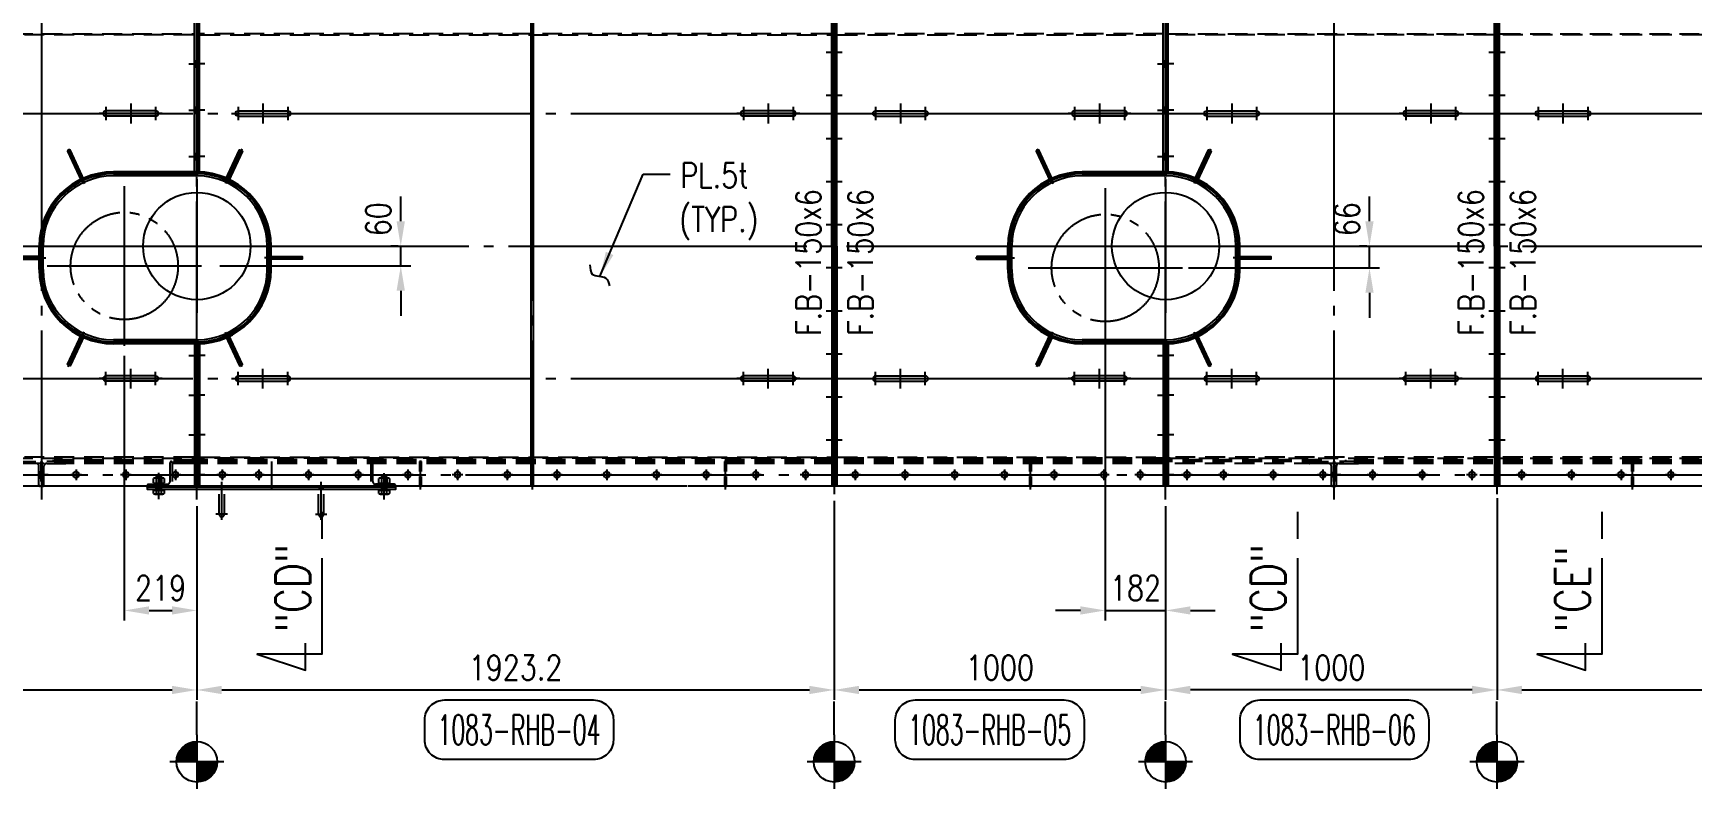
# Model space of a CAD drawing. Header units: millimetres. Extents: x 0 to 232280, y -26939 to 23794.
# Drawn here: x 35812 to 40817, y -8037 to -5757 of the extents above; entities that cross this region are included whole.
import ezdxf
from ezdxf.enums import TextEntityAlignment as Align

# ---------------------------------------------------------------- set-up
doc = ezdxf.new("R2010")
doc.units = ezdxf.units.MM
doc.header["$LTSCALE"] = 30
for name, pattern in [('JNK-CENTER', [34, 30, -1.5, 1, -1.5]), ('JNK-HIDDEN', [3, 2, -1]), ('JNK-PHANTOM', [15, 10, -1, 1, -1, 1, -1])]:
    doc.linetypes.add(name, pattern=pattern)
for name, color, linetype in [('CEN-R', 1, 'JNK-CENTER'), ('CON-C', 4, 'Continuous'), ('CON-G', 3, 'Continuous'), ('CON-W', 7, 'Continuous'), ('CON-Y', 2, 'Continuous'), ('conL-g', 3, 'Continuous'), ('Dim-W', 7, 'Continuous'), ('HID-Y', 2, 'JNK-HIDDEN'), ('MIS-B', 5, 'Continuous'), ('PHA-M', 6, 'JNK-PHANTOM'), ('RET PL', 2, 'Continuous'), ('STL-OBJT', 7, 'Continuous'), ('TXT-Y', 2, 'Continuous')]:
    doc.layers.add(name, color=color, linetype=linetype)
doc.styles.add('SIMPLEX', font='simplex.shx', dxfattribs={"width": 0.8})
doc.dimstyles.new('DIM30', dxfattribs={"dimscale": 30, "dimtxt": 2.5, "dimasz": 2.5, "dimexe": 1, "dimexo": 1, "dimgap": 1, "dimtad": 1, "dimdec": 0, "dimdsep": 46, "dimtxsty": 'SIMPLEX', "dimcen": 0, "dimclrd": 7, "dimclre": 7, "dimclrt": 2, "dimadec": 1, "dimazin": 2, "dimtfac": 1, "dimtdec": 0, "dimtix": 1, "dimtmove": 2, "dimatfit": 0, "dimfxl": 1, "dimtolj": 1, "dimtzin": 0, "dimarcsym": 0})
doc.dimstyles.new('DIM40', dxfattribs={"dimscale": 40, "dimtxt": 2.5, "dimasz": 2.5, "dimexe": 1, "dimexo": 1, "dimgap": 1, "dimtad": 1, "dimdec": 0, "dimdsep": 46, "dimtxsty": 'SIMPLEX', "dimcen": 0, "dimclrd": 7, "dimclre": 7, "dimclrt": 2, "dimadec": 1, "dimazin": 2, "dimtfac": 1, "dimtdec": 0, "dimtix": 1, "dimtmove": 2, "dimatfit": 2, "dimfxl": 1, "dimtolj": 1, "dimtzin": 0, "dimarcsym": 1})

# ---------------------------------------------------------------- blocks, each defined once
blk = doc.blocks.new('FS-MARK')
h = blk.add_hatch(color=256)
edge = h.paths.add_edge_path()
edge.add_arc((0, 0), 1.75, 90, 180)
edge.add_line((-1.75, 0), (0, 0))
edge.add_line((0, 0), (0, 1.75))
h = blk.add_hatch(color=256)
edge = h.paths.add_edge_path()
edge.add_line((0, 0), (0, -1.75))
edge.add_arc((0, 0), 1.75, 270, 360)
edge.add_line((1.75, 0), (0, 0))
for p, q in [((0, 2.33), (0, -2.33)), ((2.33, 0), (-2.33, 0))]:
    blk.add_line(p, q)
blk.add_circle((0, 0), 1.75)
at = {"layer": 'CON-Y', "style": 'SIMPLEX', "width": 0.8}
blk.add_attdef('F.S.', (3.19, 1), '', height=2.5, dxfattribs=at)
blk = doc.blocks.new('A$C27160668')
at = {"layer": 'CEN-R'}
blk.add_line((0, -13), (0, 18.5), dxfattribs=at)
at = {"layer": 'HID-Y'}
for p, q in [((-9, 0), (-9, 6)), ((9, 0), (9, 6))]:
    blk.add_line(p, q, dxfattribs=at)
blk = doc.blocks.new('A$C2FEE125F')
at = {"layer": 'CEN-R'}
for p, q in [((-16, 0), (16, 0)), ((0, 16), (0, -16))]:
    blk.add_line(p, q, dxfattribs=at)
at = {"layer": 'conL-g'}
blk.add_circle((0, 0), 9, dxfattribs=at)
blk = doc.blocks.new('*D823')
at = {"layer": 'DEFPOINTS', "color": 0, "transparency": 16777216}
for p in [(36086.5, -6700.5), (36305.5, -7154.6), (36305.5, -7499.1)]:
    blk.add_point(p, dxfattribs=at)
at = {"layer": 'Dim-W', "color": 7, "lineweight": -2, "transparency": 16777216}
for p, q in [((36086.5, -6730.5), (36086.5, -7529.1)), ((36305.5, -7184.6), (36305.5, -7529.1)), ((36161.5, -7499.1), (36230.5, -7499.1))]:
    blk.add_line(p, q, dxfattribs=at)
at = {"layer": 'Dim-W', "color": 7, "transparency": 16777216}
for points in [[(36161.5, -7486.6), (36161.5, -7511.6), (36086.5, -7499.1)], [(36230.5, -7486.6), (36230.5, -7511.6), (36305.5, -7499.1)]]:
    blk.add_solid(points, dxfattribs=at)
at = {"layer": 'Dim-W', "color": 2, "transparency": 16777216, "insert": (36196, -7431.6), "char_height": 75, "attachment_point": 5, "style": 'SIMPLEX'}
blk.add_mtext('\\A1;219', dxfattribs=at)
blk = doc.blocks.new('*D824')
at = {"layer": 'DEFPOINTS', "color": 0, "transparency": 16777216}
for p in [(39046.7, -6652.5), (39228.7, -7154.6), (39228.7, -7499.1)]:
    blk.add_point(p, dxfattribs=at)
at = {"layer": 'Dim-W', "color": 7, "lineweight": -2, "transparency": 16777216}
for p, q in [((39046.7, -6682.5), (39046.7, -7529.1)), ((39228.7, -7184.6), (39228.7, -7529.1)), ((38971.7, -7499.1), (38896.7, -7499.1)), ((39046.7, -7499.1), (39228.7, -7499.1)), ((39303.7, -7499.1), (39378.7, -7499.1))]:
    blk.add_line(p, q, dxfattribs=at)
at = {"layer": 'Dim-W', "color": 7, "transparency": 16777216}
for points in [[(38971.7, -7486.6), (38971.7, -7511.6), (39046.7, -7499.1)], [(39303.7, -7486.6), (39303.7, -7511.6), (39228.7, -7499.1)]]:
    blk.add_solid(points, dxfattribs=at)
at = {"layer": 'Dim-W', "color": 2, "transparency": 16777216, "insert": (39137.7, -7431.6), "char_height": 75, "attachment_point": 5, "style": 'SIMPLEX'}
blk.add_mtext('\\A1;182', dxfattribs=at)
blk = doc.blocks.new('DUCT-TAG')
at = {"layer": 'CON-G'}
blk.add_lwpolyline([(-9.49, -1), (-9.49, 1, -0.414214), (-7.49, 3), (7.49, 3, -0.414214), (9.49, 1), (9.49, -1, -0.414214), (7.49, -3), (-7.49, -3, -0.414214)], format="xyb", close=True, dxfattribs=at)
at = {"layer": 'CON-G', "style": 'SIMPLEX', "width": 1.246304}
blk.add_attdef('NAME', text='', height=3, dxfattribs=at).set_placement((-8.19, -1.5), (8.19, -1.5), align=Align.FIT)
at = {"layer": 'CON-Y', "style": 'SIMPLEX'}
blk.add_attdef('ELEVATION', text='', height=2, dxfattribs=at).set_placement((0, -6.02), align=Align.CENTER)
blk = doc.blocks.new('A$C57EE18C0')
for points in [[(-7.5, -26), (-7.5, -44), (7.5, -26), (7.5, -44)], [(-7.5, -131), (-7.5, -149), (7.5, -131), (7.5, -149)], [(-7.5, -261), (-7.5, -279), (7.5, -261), (7.5, -279)], [(-7.5, -391), (-7.5, -409), (7.5, -391), (7.5, -409)], [(-7.5, -521), (-7.5, -539), (7.5, -521), (7.5, -539)], [(-7.5, -651), (-7.5, -669), (7.5, -651), (7.5, -669)], [(-7.5, -799), (-7.5, -781), (7.5, -799), (7.5, -781)], [(-7.5, -929), (-7.5, -911), (7.5, -929), (7.5, -911)], [(-7.5, -1059), (-7.5, -1041), (7.5, -1059), (7.5, -1041)], [(-7.5, -1189), (-7.5, -1171), (7.5, -1189), (7.5, -1171)], [(-7.5, -1319), (-7.5, -1301), (7.5, -1319), (7.5, -1301)], [(-7.5, -1424), (-7.5, -1406), (7.5, -1424), (7.5, -1406)]]:
    blk.add_solid(points)
at = {"layer": 'CEN-R'}
for p, q in [((0, 51.1), (0, -1473.7)), ((-24.4, -35), (24.4, -35)), ((-24.4, -140), (24.4, -140)), ((-24.4, -270), (24.4, -270)), ((-24.4, -400), (24.4, -400)), ((-24.4, -530), (24.4, -530)), ((-24.4, -660), (24.4, -660)), ((-24.4, -790), (24.4, -790)), ((-24.4, -920), (24.4, -920)), ((-24.4, -1050), (24.4, -1050)), ((-24.4, -1180), (24.4, -1180)), ((-24.4, -1310), (24.4, -1310)), ((-24.4, -1415), (24.4, -1415))]:
    blk.add_line(p, q, dxfattribs=at)
at = {"layer": 'CON-G'}
for p, q in [((1.5, 0), (1.5, 0)), ((-7.5, -725), (-7.5, 0)), ((-1.5, 0), (-7.5, 0)), ((-1.5, -725), (-1.5, 0)), ((-1.5, -725), (-1.5, 0)), ((1.5, -725), (1.5, 0)), ((1.5, -725), (1.5, 0)), ((7.5, 0), (1.5, 0)), ((7.5, -725), (7.5, 0)), ((-7.5, -725), (-7.5, -1450)), ((-1.5, -725), (-1.5, -1450)), ((-1.5, -725), (-1.5, -1450)), ((1.5, -725), (1.5, -1450)), ((1.5, -725), (1.5, -1450)), ((7.5, -725), (7.5, -1450)), ((-1.5, -1450), (-7.5, -1450)), ((1.5, -1450), (1.5, -1450)), ((7.5, -1450), (1.5, -1450))]:
    blk.add_line(p, q, dxfattribs=at)
blk = doc.blocks.new('*D853')
at = {"layer": 'DEFPOINTS', "color": 0, "transparency": 16777216}
for p in [(34659.5, -7178.3), (36305.5, -7184.6), (36305.5, -7739.1)]:
    blk.add_point(p, dxfattribs=at)
at = {"layer": 'Dim-W', "color": 7, "lineweight": -2, "transparency": 16777216}
for p, q in [((34659.5, -7208.3), (34659.5, -7769.1)), ((36305.5, -7214.6), (36305.5, -7769.1)), ((34734.5, -7739.1), (36230.5, -7739.1))]:
    blk.add_line(p, q, dxfattribs=at)
at = {"layer": 'Dim-W', "color": 7, "transparency": 16777216}
for points in [[(34734.5, -7726.6), (34734.5, -7751.6), (34659.5, -7739.1)], [(36230.5, -7726.6), (36230.5, -7751.6), (36305.5, -7739.1)]]:
    blk.add_solid(points, dxfattribs=at)
at = {"layer": 'Dim-W', "color": 2, "transparency": 16777216, "insert": (35482.5, -7671.6), "char_height": 75, "attachment_point": 5, "style": 'SIMPLEX'}
blk.add_mtext('\\A1;1646', dxfattribs=at)
blk = doc.blocks.new('*D854')
at = {"layer": 'DEFPOINTS', "color": 0, "transparency": 16777216}
for p in [(38228.7, -7168.5), (36305.5, -7214.6), (38228.7, -7739.1)]:
    blk.add_point(p, dxfattribs=at)
at = {"layer": 'Dim-W', "color": 7, "lineweight": -2, "transparency": 16777216}
for p, q in [((38228.7, -7198.5), (38228.7, -7769.1)), ((36305.5, -7244.6), (36305.5, -7769.1)), ((36380.5, -7739.1), (38153.7, -7739.1))]:
    blk.add_line(p, q, dxfattribs=at)
at = {"layer": 'Dim-W', "color": 7, "transparency": 16777216}
for points in [[(36380.5, -7726.6), (36380.5, -7751.6), (36305.5, -7739.1)], [(38153.7, -7726.6), (38153.7, -7751.6), (38228.7, -7739.1)]]:
    blk.add_solid(points, dxfattribs=at)
at = {"layer": 'Dim-W', "color": 2, "transparency": 16777216, "insert": (37267.1, -7671.6), "char_height": 75, "attachment_point": 5, "style": 'SIMPLEX'}
blk.add_mtext('\\A1;1923.2', dxfattribs=at)
blk = doc.blocks.new('*D855')
at = {"layer": 'DEFPOINTS', "color": 0, "transparency": 16777216}
for p in [(40228.7, -7130.5), (39228.7, -7184.6), (39228.7, -7739.1)]:
    blk.add_point(p, dxfattribs=at)
at = {"layer": 'Dim-W', "color": 7, "lineweight": -2, "transparency": 16777216}
for p, q in [((40228.7, -7160.5), (40228.7, -7769.1)), ((39228.7, -7214.6), (39228.7, -7769.1)), ((40153.7, -7739.1), (39303.7, -7739.1))]:
    blk.add_line(p, q, dxfattribs=at)
at = {"layer": 'Dim-W', "color": 7, "transparency": 16777216}
for points in [[(39303.7, -7726.6), (39303.7, -7751.6), (39228.7, -7739.1)], [(40153.7, -7726.6), (40153.7, -7751.6), (40228.7, -7739.1)]]:
    blk.add_solid(points, dxfattribs=at)
at = {"layer": 'Dim-W', "color": 2, "transparency": 16777216, "insert": (39728.7, -7671.6), "char_height": 75, "attachment_point": 5, "style": 'SIMPLEX'}
blk.add_mtext('\\A1;1000', dxfattribs=at)
blk = doc.blocks.new('*D856')
at = {"layer": 'DEFPOINTS', "color": 0, "transparency": 16777216}
for p in [(40228.7, -7160.5), (42027.1, -7164.6), (42027.1, -7739.1)]:
    blk.add_point(p, dxfattribs=at)
at = {"layer": 'Dim-W', "color": 7, "lineweight": -2, "transparency": 16777216}
for p, q in [((40228.7, -7190.5), (40228.7, -7769.1)), ((42027.1, -7194.6), (42027.1, -7769.1)), ((40303.7, -7739.1), (41952.1, -7739.1))]:
    blk.add_line(p, q, dxfattribs=at)
at = {"layer": 'Dim-W', "color": 7, "transparency": 16777216}
for points in [[(40303.7, -7726.6), (40303.7, -7751.6), (40228.7, -7739.1)], [(41952.1, -7726.6), (41952.1, -7751.6), (42027.1, -7739.1)]]:
    blk.add_solid(points, dxfattribs=at)
at = {"layer": 'Dim-W', "color": 2, "transparency": 16777216, "insert": (41127.9, -7671.6), "char_height": 75, "attachment_point": 5, "style": 'SIMPLEX'}
blk.add_mtext('\\A1;1798.4', dxfattribs=at)
blk = doc.blocks.new('A$C114C44F1')
at = {"layer": 'CEN-R'}
for p, q in [((-20, 75), (20, 75)), ((0, 95), (0, -95)), ((-30, 0), (30, 0)), ((-20, -75), (20, -75))]:
    blk.add_line(p, q, dxfattribs=at)
at = {"layer": 'CON-G'}
for p, q in [((-8, 75), (-8, -75)), ((8, 75), (8, -75))]:
    blk.add_line(p, q, dxfattribs=at)
for centre, start, end in [((0, 75), 0, 180), ((0, -75), 180, 0)]:
    blk.add_arc(centre, 8, start, end, dxfattribs=at)
blk = doc.blocks.new('A$C1F4F7F1F')
at = {"layer": 'CON-G'}
for p, rotation in [((-199.5, -325), 270), ((199.5, -1125), 90)]:
    blk.add_blockref('A$C114C44F1', p, dxfattribs=dict(at, rotation=rotation))
at = {"layer": 'CON-G', "xscale": -1}
for p, rotation in [((199.5, -325), 90), ((-199.5, -1125), 270)]:
    blk.add_blockref('A$C114C44F1', p, dxfattribs=dict(at, rotation=rotation))
blk = doc.blocks.new('*D880')
at = {"layer": 'DEFPOINTS', "color": 0, "transparency": 16777216}
for p in [(38228.7, -7739.1), (39228.7, -7739.1), (39228.7, -7739.1)]:
    blk.add_point(p, dxfattribs=at)
at = {"layer": 'Dim-W', "color": 7, "lineweight": -2, "transparency": 16777216}
blk.add_line((38303.7, -7739.1), (39153.7, -7739.1), dxfattribs=at)
at = {"layer": 'Dim-W', "color": 7, "transparency": 16777216}
for points in [[(38303.7, -7726.6), (38303.7, -7751.6), (38228.7, -7739.1)], [(39153.7, -7726.6), (39153.7, -7751.6), (39228.7, -7739.1)]]:
    blk.add_solid(points, dxfattribs=at)
at = {"layer": 'Dim-W', "color": 2, "transparency": 16777216, "insert": (38728.7, -7671.6), "char_height": 75, "attachment_point": 5, "style": 'SIMPLEX'}
blk.add_mtext('\\A1;1000', dxfattribs=at)
blk = doc.blocks.new('A$C041A5C56')
at = {"layer": 'CEN-R'}
for p, q in [((0, 201.9), (0, -201.9)), ((-201.9, 0), (201.9, 0))]:
    blk.add_line(p, q, dxfattribs=at)
at = {"layer": 'CON-Y'}
blk.add_circle((0, 0), 161.9, dxfattribs=at)
blk = doc.blocks.new('A$C0E622BE6')
at = {"layer": 'CEN-R'}
blk.add_line((0, 14), (0, -17.5), dxfattribs=at)
at = {"layer": 'HID-Y'}
for p, q in [((-9, -3), (-9, -9)), ((9, -3), (9, -9))]:
    blk.add_line(p, q, dxfattribs=at)
blk = doc.blocks.new('A$C25D030D1')
at = {"layer": 'CEN-R'}
for p, q in [((0, 240.9), (0, -240.9)), ((-232.6, 0), (232.6, 0))]:
    blk.add_line(p, q, dxfattribs=at)
at = {"layer": 'PHA-M'}
blk.add_circle((0, 0), 161.9, dxfattribs=at)
blk = doc.blocks.new('*D774')
at = {"color": 7, "lineweight": -2, "transparency": 16777216}
for p, q in [((36920.7, -6324.6), (36920.7, -6249.6)), ((36912.7, -6399.6), (36890.7, -6399.6)), ((36920.7, -6459.6), (36920.7, -6399.6)), ((36374.3, -6459.6), (36950.7, -6459.6)), ((36920.7, -6534.6), (36920.7, -6609.6))]:
    blk.add_line(p, q, dxfattribs=at)
at = {"color": 7, "transparency": 16777216}
for points in [[(36908.2, -6324.6), (36933.2, -6324.6), (36920.7, -6399.6)], [(36908.2, -6534.6), (36933.2, -6534.6), (36920.7, -6459.6)]]:
    blk.add_solid(points, dxfattribs=at)
at = {"layer": 'DEFPOINTS', "color": 0, "transparency": 16777216}
for p in [(36920.7, -6399.6), (36942.7, -6399.6), (36344.3, -6459.6)]:
    blk.add_point(p, dxfattribs=at)
at = {"color": 2, "transparency": 16777216, "insert": (36853.2, -6318.6), "char_height": 75, "attachment_point": 5, "rotation": 90, "style": 'SIMPLEX'}
blk.add_mtext('\\A1;60', dxfattribs=at)
blk = doc.blocks.new('*D775')
at = {"color": 7, "lineweight": -2, "transparency": 16777216}
for p, q in [((39843.9, -6324.6), (39843.9, -6249.6)), ((39835.9, -6399.6), (39813.9, -6399.6)), ((39843.9, -6465.6), (39843.9, -6399.6)), ((39297.5, -6465.6), (39873.9, -6465.6)), ((39843.9, -6540.6), (39843.9, -6615.6))]:
    blk.add_line(p, q, dxfattribs=at)
at = {"color": 7, "transparency": 16777216}
for points in [[(39831.4, -6324.6), (39856.4, -6324.6), (39843.9, -6399.6)], [(39831.4, -6540.6), (39856.4, -6540.6), (39843.9, -6465.6)]]:
    blk.add_solid(points, dxfattribs=at)
at = {"layer": 'DEFPOINTS', "color": 0, "transparency": 16777216}
for p in [(39843.9, -6399.6), (39865.9, -6399.6), (39267.5, -6465.6)]:
    blk.add_point(p, dxfattribs=at)
at = {"color": 2, "transparency": 16777216, "insert": (39776.4, -6318.6), "char_height": 75, "attachment_point": 5, "rotation": 90, "style": 'SIMPLEX'}
blk.add_mtext('\\A1;66', dxfattribs=at)
blk = doc.blocks.new('A$C5A5F2F0C')
at = {"layer": 'CEN-R'}
for p, q in [((-388.8, 293.3), (-339.8, 188.2)), ((135.6, 293.9), (86.5, 188.8)), ((-472.9, -71), (-472.9, 0)), ((220.9, -71), (220.9, 0)), ((-573.2, -35.5), (-457.2, -35.5)), ((-571.7, -35.5), (-455.7, -35.5)), ((319.7, -35.5), (203.7, -35.5)), ((-388.8, -364.3), (-339.8, -259.2)), ((-1.5, -292), (-252, -292)), ((135.6, -364.9), (86.5, -259.8))]:
    blk.add_line(p, q, dxfattribs=at)
blk.add_lwpolyline([(-1.5, 220.9), (-251.8, 220.9)], dxfattribs=at)
for centre, start, end in [((-252, 0), 90, 180), ((0, 0), 0, 89.6057), ((-252, -71), 180, 270), ((0, -71), 270.3943, 0)]:
    blk.add_arc(centre, 220.9, start, end, dxfattribs=at)
at = {"layer": 'CON-G'}
for p, q in [((-475.9, -71), (-475.9, 0)), ((-469.9, -71), (-469.9, 0)), ((-463.9, -71), (-463.9, 0)), ((211.9, -71), (211.9, 0)), ((217.9, -71), (217.9, 0)), ((223.9, -71), (223.9, 0)), ((-1.5, -282.9), (-252, -282.9)), ((-1.5, -289), (-252, -289)), ((-1.5, -295), (-252, -295))]:
    blk.add_line(p, q, dxfattribs=at)
for points in [[(-340, 199.4), (-382.3, 290.1), (-390.4, 286.3), (-348.2, 195.6)], [(86.8, 200), (129.1, 290.6), (137.2, 286.8), (95, 196.2)], [(-469.9, -31), (-569.9, -31), (-569.9, -40), (-469.9, -40)], [(217.9, -31), (317.9, -31), (317.9, -40), (217.9, -40)], [(-340, -270.4), (-382.3, -361.1), (-390.4, -357.3), (-348.2, -266.6)], [(86.8, -271), (129.1, -361.6), (137.2, -357.8), (95, -267.2)]]:
    blk.add_lwpolyline(points, close=True, dxfattribs=at)
for points in [[(-1.5, 211.9), (-252, 211.9)], [(-1.5, 223.9), (-251.8, 223.9)], [(-1.5, 217.9), (-251.8, 217.9)]]:
    blk.add_lwpolyline(points, dxfattribs=at)
for centre, radius, start, end in [((-252, 0), 223.9, 90, 180), ((-252, 0), 217.9, 90, 180), ((-252, 0), 211.9, 90, 180), ((0, 0), 223.9, 0, 89.6057), ((0, 0), 217.9, 0, 89.6057), ((0, 0), 211.9, 0, 89.5945), ((-252, -71), 223.9, 180, 270), ((-252, -71), 217.9, 180, 270), ((-252, -71), 211.9, 180, 270), ((0, -71), 211.9, 270.4055, 0), ((0, -71), 217.9, 270.3943, 0), ((0, -71), 223.9, 270.3943, 0)]:
    blk.add_arc(centre, radius, start, end, dxfattribs=at)
blk = doc.blocks.new('SECMARK2')
at = {"layer": 'CON-C'}
blk.add_line((0, 0), (-2.72, 0), dxfattribs=at)
blk.add_lwpolyline([(-4.67, 0), (-14.32, 0), (-14.32, 6.51), (-15.93, 1.64), (-13.23, 1.64)], dxfattribs=at)
at = {"layer": 'CON-C', "style": 'SIMPLEX', "width": 0.8}
blk.add_attdef('TAG', (-12.98, 1.18), '', height=3.5, dxfattribs=at)
blk = doc.blocks.new('A$C15BF69BD')
at = {"layer": 'CON-W'}
h = blk.add_hatch(dxfattribs=at)
h.set_pattern_fill('ANSI31', color=256, angle=-180, style=0)
h.set_pattern_definition([(315, (-3275, 3993.751), (-2.245064, -2.245064), [])])
h.paths.add_polyline_path([(-300, -78), (-300, -75), (-375, -75), (-375, -78)])
h = blk.add_hatch(dxfattribs=at)
h.set_pattern_fill('ANSI31', color=256, angle=-180, style=0)
h.set_pattern_definition([(225, (3275, 3993.751), (2.245064, -2.245064), [])])
h.paths.add_polyline_path([(300, -78), (300, -75), (375, -75), (375, -78)])
at = {"layer": 'CEN-R'}
for p, q in [((0, 0), (0, -84)), ((-340, -113.6), (-340, -34.1)), ((340, -115.1), (340, -35.6)), ((-150, -176.5), (-150, -61)), ((150, -176.5), (150, -61)), ((-132.5, -159), (-167.5, -159)), ((132.5, -159), (167.5, -159))]:
    blk.add_line(p, q, dxfattribs=at)
at = {"layer": 'CON-G', "color": 7}
for points in [[(-348, -81.8), (-346.4, -79), (-346.4, -42)], [(-332, -81.8), (-333.6, -79), (-333.6, -42)], [(332, -83.3), (333.6, -80.5), (333.6, -43.5)], [(348, -83.3), (346.4, -80.5), (346.4, -43.5)]]:
    blk.add_lwpolyline(points, dxfattribs=at)
at = {"layer": 'CON-W'}
for p, q in [((-375, -78), (-375, -75)), ((-300, -78), (-300, -75)), ((300, -78), (300, -75)), ((375, -78), (375, -75))]:
    blk.add_line(p, q, dxfattribs=at)
at = {"layer": 'CON-Y'}
blk.add_lwpolyline([(375, -78), (-375, -78), (-375, -84), (375, -84)], close=True, dxfattribs=at)
at = {"layer": 'HID-Y'}
for p, q in [((-328.1, -50), (-351.9, -50)), ((-348, -43.6), (-332, -43.6)), ((351.9, -50), (328.1, -50)), ((332, -45.1), (348, -45.1)), ((-328.1, -66), (-351.9, -66)), ((-351.9, -98.2), (-328.1, -98.2)), ((-348, -51.5), (-348, -64.5)), ((-348, -79), (-332, -79)), ((-332, -51.5), (-332, -64.5)), ((-158, -159), (-158, -84)), ((-158, -84), (-142, -84)), ((-158, -84), (-142, -84)), ((-142, -159), (-142, -84)), ((142, -159), (142, -84)), ((158, -84), (142, -84)), ((158, -84), (142, -84)), ((158, -159), (158, -84)), ((351.9, -66), (328.1, -66)), ((328.1, -98.2), (351.9, -98.2)), ((332, -53), (332, -66)), ((332, -80.5), (348, -80.5)), ((348, -53), (348, -66))]:
    blk.add_line(p, q, dxfattribs=at)
for points in [[(-300, -75), (-375, -75), (-375, -73, -0.414214), (-371, -69), (-314.5, -69, 0.414214), (-306, -60.5), (-306, -4, -0.414214), (-302, 0), (-300, 0)], [(-356, -51.5, -0.372659), (-348, -51.5, -0.186242), (-332, -51.5, -0.372659), (-324, -51.5), (-324, -64.5, -0.372659), (-332, -64.5, -0.186242), (-348, -64.5, -0.372659), (-356, -64.5)], [(300, -75), (375, -75), (375, -73, 0.414214), (371, -69), (314.5, -69, -0.414214), (306, -60.5), (306, -4, 0.414214), (302, 0), (300, 0)], [(324, -51.5, -0.372659), (332, -51.5, -0.186242), (348, -51.5, -0.372659), (356, -51.5), (356, -64.5, -0.372659), (348, -64.5, -0.186242), (332, -64.5, -0.372659), (324, -64.5)], [(-324, -96.7, -0.372659), (-332, -96.7, -0.186242), (-348, -96.7, -0.372659), (-356, -96.7), (-356, -87), (-324, -87)], [(356, -96.7, -0.372659), (348, -96.7, -0.186242), (332, -96.7, -0.372659), (324, -96.7), (324, -87), (356, -87)]]:
    blk.add_lwpolyline(points, format="xyb", close=True, dxfattribs=at)
for points in [[(-332, -96.7), (-332, -43.6), (-333.6, -42), (-346.4, -42), (-348, -43.6), (-348, -96.7)], [(348, -98.2), (348, -45.1), (346.4, -43.5), (333.6, -43.5), (332, -45.1), (332, -98.2)]]:
    blk.add_lwpolyline(points, dxfattribs=at)
for points in [[(-356, -66), (-324, -66), (-324, -69), (-356, -69)], [(-356, -84), (-324, -84), (-324, -87), (-356, -87)], [(324, -66), (356, -66), (356, -69), (324, -69)], [(324, -84), (356, -84), (356, -87), (324, -87)]]:
    blk.add_lwpolyline(points, close=True, dxfattribs=at)
for centre in [(-150, -159), (150, -159)]:
    blk.add_arc(centre, 8, 180, 0, dxfattribs=at)

msp = doc.modelspace()

# ---------------------------------------------------------------- hatches: boundary and pattern name
at = {"layer": 'CON-W'}
h = msp.add_hatch(color=256, dxfattribs=at)
h.paths.add_polyline_path([(35834.98, -7089.55), (35828.98, -7089.55), (35828.98, -7098.55), (35834.98, -7098.55)])
h.paths.add_polyline_path([(35834.98, -7080.55), (35828.98, -7080.55), (35828.98, -7089.55), (35834.98, -7089.55)])
h = msp.add_hatch(color=256, dxfattribs=at)
h.paths.add_polyline_path([(35837.98, -7089.55), (35843.98, -7089.55), (35843.98, -7098.55), (35837.98, -7098.55)])
h.paths.add_polyline_path([(35837.98, -7080.55), (35843.98, -7080.55), (35843.98, -7089.55), (35837.98, -7089.55)])
h = msp.add_hatch(color=256, dxfattribs=at)
h.paths.add_polyline_path([(39734.98, -7089.55), (39728.98, -7089.55), (39728.98, -7098.55), (39734.98, -7098.55)])
h.paths.add_polyline_path([(39734.98, -7080.55), (39728.98, -7080.55), (39728.98, -7089.55), (39734.98, -7089.55)])
h = msp.add_hatch(color=256, dxfattribs=at)
h.paths.add_polyline_path([(39737.98, -7089.55), (39743.98, -7089.55), (39743.98, -7098.55), (39737.98, -7098.55)])
h.paths.add_polyline_path([(39737.98, -7080.55), (39743.98, -7080.55), (39743.98, -7089.55), (39737.98, -7089.55)])

# ---------------------------------------------------------------- linework, layer by layer
for points in [[(36297.98, -5858.55), (36297.98, -5840.55), (36312.98, -5858.55), (36312.98, -5840.55)], [(39221.18, -5858.55), (39221.18, -5840.55), (39236.18, -5858.55), (39236.18, -5840.55)], [(36297.98, -5998.55), (36297.98, -5980.55), (36312.98, -5998.55), (36312.98, -5980.55)], [(39221.18, -5998.55), (39221.18, -5980.55), (39236.18, -5998.55), (39236.18, -5980.55)], [(36297.98, -6138.55), (36297.98, -6120.55), (36312.98, -6138.55), (36312.98, -6120.55)], [(39221.18, -6138.55), (39221.18, -6120.55), (39236.18, -6138.55), (39236.18, -6120.55)], [(36298.45, -6720.55), (36298.45, -6738.55), (36313.45, -6720.55), (36313.45, -6738.55)], [(39221.65, -6720.55), (39221.65, -6738.55), (39236.65, -6720.55), (39236.65, -6738.55)], [(36297.98, -6840.55), (36297.98, -6858.55), (36312.98, -6840.55), (36312.98, -6858.55)], [(39221.18, -6840.55), (39221.18, -6858.55), (39236.18, -6840.55), (39236.18, -6858.55)], [(36298.45, -6960.55), (36298.45, -6978.55), (36313.45, -6960.55), (36313.45, -6978.55)], [(39221.65, -6960.55), (39221.65, -6978.55), (39236.65, -6960.55), (39236.65, -6978.55)], [(36297.98, -7080.55), (36297.98, -7098.55), (36312.98, -7080.55), (36312.98, -7098.55)], [(39221.18, -7080.55), (39221.18, -7098.55), (39236.18, -7080.55), (39236.18, -7098.55)]]:
    msp.add_solid(points)
at = {"layer": 'CEN-R'}
for p, q in [((35836.48, -5634.55), (35836.48, -7164.55)), ((36305.48, -7164.55), (36305.48, -5634.55)), ((36305.48, -7164.55), (36305.48, -5634.55)), ((36305.48, -7164.55), (36305.48, -5634.55)), ((36305.48, -7164.55), (36305.48, -5634.55)), ((39228.68, -7164.55), (39228.68, -5634.55)), ((39228.68, -7164.55), (39228.68, -5634.55)), ((39228.68, -7164.55), (39228.68, -5634.55)), ((39228.68, -7164.55), (39228.68, -5634.55)), ((39228.68, -7164.55), (39228.68, -5634.55)), ((39736.48, -5634.55), (39736.48, -7164.55)), ((37316.98, -5664.55), (37316.98, -7134.55)), ((32333.48, -5999.55), (43248.52, -5999.55)), ((31126.06, -6399.55), (44559.46, -6399.55)), ((32333.48, -6799.55), (43248.52, -6799.55)), ((36980.73, -7134.55), (36980.73, -7049.55)), ((36980.73, -7134.55), (36980.73, -7049.55)), ((37900.73, -7134.55), (37900.73, -7049.55)), ((38820.73, -7134.55), (38820.73, -7049.55)), ((40638.03, -7134.55), (40638.03, -7049.55)), ((32016.51, -7089.55), (43556.45, -7089.55))]:
    msp.add_line(p, q, dxfattribs=at)
at = {"layer": 'CON-G'}
for p, q in [((36297.98, -6181.6), (36297.98, -5674.55)), ((36303.98, -5674.55), (36303.98, -6187.6)), ((36306.98, -6187.61), (36306.98, -5674.55)), ((36312.98, -6181.61), (36312.98, -5674.55)), ((39221.18, -6181.6), (39221.18, -5674.55)), ((39227.18, -5674.55), (39227.18, -6187.6)), ((39230.18, -6187.61), (39230.18, -5674.55)), ((39236.18, -6181.61), (39236.18, -5674.55)), ((36297.98, -6688.5), (36297.98, -7124.55)), ((36303.98, -7124.55), (36303.98, -6682.5)), ((36306.98, -6682.5), (36306.98, -7124.55)), ((36306.98, -6688.5), (36312.98, -6688.5)), ((36312.98, -6688.5), (36312.98, -7124.55)), ((39221.18, -6688.5), (39221.18, -7124.55)), ((39227.18, -7124.55), (39227.18, -6682.5)), ((39230.18, -6682.5), (39230.18, -7124.55)), ((39230.18, -6688.5), (39236.18, -6688.5)), ((39236.18, -6688.5), (39236.18, -7124.55)), ((36303.98, -7124.55), (33660.98, -7124.55)), ((36303.98, -7124.55), (36306.98, -7124.55)), ((37784.98, -7124.55), (36306.98, -7124.55)), ((39227.18, -7124.55), (37787.98, -7124.55)), ((39227.18, -7124.55), (39230.18, -7124.55)), ((40634.75, -7124.55), (39230.18, -7124.55)), ((42025.58, -7124.55), (40629.38, -7124.55))]:
    msp.add_line(p, q, dxfattribs=at)
msp.add_lwpolyline([(37319.98, -7124.55), (37313.98, -7124.55), (37313.98, -5674.55), (37319.98, -5674.55)], close=True, dxfattribs=at)
at = {"layer": 'Dim-W'}
for p, q in [((38228.68, -7168.46), (38228.68, -7708.42)), ((36305.48, -7874.12), (36305.48, -7774.12)), ((38228.68, -7874.12), (38228.68, -7774.12)), ((38228.68, -7874.12), (38228.68, -7774.12)), ((39228.68, -7874.12), (39228.68, -7774.12)), ((40228.68, -7874.12), (40228.68, -7774.12)), ((40228.68, -7874.12), (40228.68, -7774.12))]:
    msp.add_line(p, q, dxfattribs=at)
msp.add_spline([(37491.71, -6456.4), (37498.74, -6484.26), (37539.27, -6496.13), (37550.72, -6519.22)], degree=3, dxfattribs=at)
at = {"layer": 'HID-Y'}
for p, q in [((36294.98, -7055.55), (33666.98, -7055.55)), ((36294.98, -7044.55), (35872.98, -7044.55)), ((35872.98, -7049.55), (35872.98, -7044.55)), ((36294.98, -7049.55), (35872.98, -7049.55)), ((39218.18, -7044.55), (36315.98, -7044.55)), ((39218.18, -7049.55), (36315.98, -7049.55)), ((39218.18, -7055.55), (36315.98, -7055.55)), ((39699.98, -7044.55), (39239.18, -7044.55)), ((39699.98, -7049.55), (39239.18, -7049.55)), ((42016.58, -7055.55), (39239.18, -7055.55)), ((39699.98, -7054.55), (39699.98, -7049.55)), ((42016.58, -7044.55), (39772.98, -7044.55)), ((39772.98, -7049.55), (39772.98, -7044.55)), ((42016.58, -7049.55), (39772.98, -7049.55))]:
    msp.add_line(p, q, dxfattribs=at)
for points in [[(35834.98, -7049.55), (35834.98, -7124.55), (35832.98, -7124.55, -0.4142136), (35828.98, -7120.55), (35828.98, -7064.05, 0.4142136), (35820.48, -7055.55), (35763.58, -7055.55, -0.4142136), (35759.58, -7051.55), (35759.58, -7049.55)], [(35837.98, -7049.55), (35837.98, -7124.55), (35839.98, -7124.55, 0.4142136), (35843.98, -7120.55), (35843.98, -7064.05, -0.4142136), (35852.48, -7055.55), (35908.98, -7055.55, 0.4142136), (35912.98, -7051.55), (35912.98, -7049.55)], [(39734.98, -7049.55), (39734.98, -7124.55), (39732.98, -7124.55, -0.4142136), (39728.98, -7120.55), (39728.98, -7064.05, 0.4142136), (39720.48, -7055.55), (39663.98, -7055.55, -0.4142136), (39659.98, -7051.55), (39659.98, -7049.55)], [(39737.98, -7049.55), (39737.98, -7124.55), (39739.98, -7124.55, 0.4142136), (39743.98, -7120.55), (39743.98, -7064.05, -0.4142136), (39752.48, -7055.55), (39808.98, -7055.55, 0.4142136), (39812.98, -7051.55), (39812.98, -7049.55)]]:
    msp.add_lwpolyline(points, format="xyb", close=True, dxfattribs=at)
at = {"layer": 'HID-Y', "ltscale": 0.5}
for points in [[(36977.73, -7124.55), (36983.73, -7124.55), (36983.73, -7049.55), (36977.73, -7049.55)], [(36977.73, -7124.55), (36983.73, -7124.55), (36983.73, -7049.55), (36977.73, -7049.55)], [(37897.73, -7124.55), (37903.73, -7124.55), (37903.73, -7049.55), (37897.73, -7049.55)], [(38817.73, -7124.55), (38823.73, -7124.55), (38823.73, -7049.55), (38817.73, -7049.55)], [(40635.03, -7124.55), (40641.03, -7124.55), (40641.03, -7049.55), (40635.03, -7049.55)]]:
    msp.add_lwpolyline(points, close=True, dxfattribs=at)
at = {"layer": 'RET PL', "color": 6, "linetype": 'JNK-HIDDEN'}
msp.add_line((40239.18, -5759.55), (40239.18, -5762.55), dxfattribs=at)
for points in [[(34669.98, -5759.55), (36294.98, -5759.55), (36294.98, -5762.55), (34669.98, -5762.55)], [(38218.18, -5759.55), (36315.98, -5759.55), (36315.98, -5762.55), (38218.18, -5762.55)], [(38239.18, -5762.55), (39221.18, -5762.55), (39221.18, -5759.55), (38239.18, -5759.55)], [(40218.18, -5762.55), (39236.18, -5762.55), (39236.18, -5759.55), (40218.18, -5759.55)], [(40239.18, -5759.55), (42016.58, -5759.55), (42016.58, -5762.55), (40239.18, -5762.55)], [(34669.98, -7039.55), (36294.98, -7039.55), (36294.98, -7036.55), (34669.98, -7036.55)], [(38218.18, -7039.55), (36315.98, -7039.55), (36315.98, -7036.55), (38218.18, -7036.55)], [(38239.18, -7036.55), (39218.18, -7036.55), (39218.18, -7039.55), (38239.18, -7039.55)], [(40218.18, -7036.55), (39239.18, -7036.55), (39239.18, -7039.55), (40218.18, -7039.55)], [(40239.18, -7039.55), (42016.58, -7039.55), (42016.58, -7036.55), (40239.18, -7036.55)]]:
    msp.add_lwpolyline(points, dxfattribs=at)

# ---------------------------------------------------------------- block references
for p in [(36305.48, -6399.55), (39228.68, -6399.55)]:
    msp.add_blockref('A$C5A5F2F0C', p)
at = {"layer": 'CON-G', "xscale": -1}
for p in [(35940.97, -7089.55), (36090.97, -7089.55), (36240.97, -7089.55), (36382.08, -7089.55), (36492.08, -7089.55), (36642.08, -7089.55), (36792.08, -7089.55), (36942.08, -7089.55), (37092.08, -7089.55), (37242.08, -7089.55), (37392.08, -7089.55), (37542.08, -7089.55), (37692.08, -7089.55), (37842.08, -7089.55), (37992.08, -7089.55), (38142.08, -7089.55), (38292.08, -7089.55), (38442.08, -7089.55), (38592.08, -7089.55), (38742.08, -7089.55), (38892.08, -7089.55), (39042.08, -7089.55), (39152.08, -7089.55), (39293.08, -7089.55), (39403.08, -7089.55), (39553.08, -7089.55), (39703.08, -7089.55), (39853.08, -7089.55), (40003.08, -7089.55), (40153.08, -7089.55), (40303.08, -7089.55), (40453.08, -7089.55), (40603.08, -7089.55), (40753.08, -7089.55)]:
    msp.add_blockref('A$C2FEE125F', p, dxfattribs=at)
at = {"layer": 'CON-W'}
msp.add_blockref('A$C15BF69BD', (36530.48, -7049.55), dxfattribs=at)
ref = msp.add_blockref('SECMARK2', (36682.85, -7201.15), dxfattribs=dict(at, xscale=30, yscale=30, zscale=30, rotation=90))
ref.add_attrib('TAG', '"CD"', (36647.45, -7564.93), dxfattribs={"layer": 'CON-C', "height": 105, "rotation": 90, "style": 'SIMPLEX', "width": 0.8})
ref = msp.add_blockref('SECMARK2', (39626.34, -7201.15), dxfattribs=dict(at, xscale=30, yscale=30, zscale=30, rotation=90))
ref.add_attrib('TAG', '"CD"', (39590.94, -7564.93), dxfattribs={"layer": 'CON-C', "height": 105, "rotation": 90, "style": 'SIMPLEX', "width": 0.8})
ref = msp.add_blockref('SECMARK2', (40544.69, -7201.15), dxfattribs=dict(at, xscale=30, yscale=30, zscale=30, rotation=90))
ref.add_attrib('TAG', '"CE"', (40509.29, -7564.93), dxfattribs={"layer": 'CON-C', "height": 105, "rotation": 90, "style": 'SIMPLEX', "width": 0.8})
ref = msp.add_blockref('DUCT-TAG', (37277.63, -7859.38), dxfattribs=dict(at, xscale=30, yscale=30, zscale=30))
ref.add_attrib('NAME', '1083-RHB-04', dxfattribs={"layer": 'CON-G', "height": 90, "style": 'SIMPLEX', "width": 0.50511}).set_placement((37031.93, -7904.38), (37523.33, -7904.38), align=Align.FIT)
ref = msp.add_blockref('DUCT-TAG', (38697.82, -7859.38), dxfattribs=dict(at, xscale=30, yscale=30, zscale=30))
ref.add_attrib('NAME', '1083-RHB-05', dxfattribs={"layer": 'CON-G', "height": 90, "style": 'SIMPLEX', "width": 0.507345}).set_placement((38452.12, -7904.38), (38943.52, -7904.38), align=Align.FIT)
ref = msp.add_blockref('DUCT-TAG', (39737.89, -7859.38), dxfattribs=dict(at, xscale=30, yscale=30, zscale=30))
ref.add_attrib('NAME', '1083-RHB-06', dxfattribs={"layer": 'CON-G', "height": 90, "style": 'SIMPLEX', "width": 0.5096}).set_placement((39492.19, -7904.38), (39983.59, -7904.38), align=Align.FIT)
at = {"layer": 'Dim-W'}
for name, p in [('A$C57EE18C0', (38228.68, -5674.55)), ('A$C57EE18C0', (40228.68, -5674.55)), ('A$C1F4F7F1F', (36305.48, -5674.55)), ('A$C1F4F7F1F', (38229.08, -5674.55)), ('A$C1F4F7F1F', (39228.68, -5674.55)), ('A$C1F4F7F1F', (40228.28, -5674.55))]:
    msp.add_blockref(name, p, dxfattribs=at)
at = {"layer": 'Dim-W', "xscale": 35, "yscale": 35, "zscale": 35}
for p in [(36305.48, -7955.79), (38228.68, -7955.79), (39228.68, -7955.79), (40228.68, -7955.79)]:
    msp.add_blockref('FS-MARK', p, dxfattribs=at)
at = {"layer": 'MIS-B'}
for name, p in [('A$C041A5C56', (36305.48, -6399.55)), ('A$C041A5C56', (39228.68, -6399.55)), ('A$C25D030D1', (36086.48, -6459.55)), ('A$C25D030D1', (39046.68, -6465.55))]:
    msp.add_blockref(name, p, dxfattribs=at)
at = {"layer": 'STL-OBJT', "xscale": -1}
for name, p, rotation in [('A$C0E622BE6', (36294.98, -5849.55), 90), ('A$C0E622BE6', (36294.98, -5849.55), 90), ('A$C0E622BE6', (39218.18, -5849.55), 90), ('A$C0E622BE6', (39218.18, -5849.55), 90), ('A$C0E622BE6', (36294.98, -5989.55), 90), ('A$C0E622BE6', (36294.98, -5989.55), 90), ('A$C0E622BE6', (39218.18, -5989.55), 90), ('A$C0E622BE6', (39218.18, -5989.55), 90), ('A$C0E622BE6', (36294.98, -6129.55), 90), ('A$C0E622BE6', (36294.98, -6129.55), 90), ('A$C0E622BE6', (39218.18, -6129.55), 90), ('A$C0E622BE6', (39218.18, -6129.55), 90), ('A$C0E622BE6', (36316.45, -6729.55), 270), ('A$C0E622BE6', (36316.45, -6729.55), 270), ('A$C0E622BE6', (39239.65, -6729.55), 270), ('A$C0E622BE6', (39239.65, -6729.55), 270), ('A$C0E622BE6', (36315.98, -6849.55), 270), ('A$C0E622BE6', (36315.98, -6849.55), 270), ('A$C0E622BE6', (39239.18, -6849.55), 270), ('A$C0E622BE6', (39239.18, -6849.55), 270), ('A$C0E622BE6', (36316.45, -6969.55), 270), ('A$C0E622BE6', (36316.45, -6969.55), 270), ('A$C0E622BE6', (39239.65, -6969.55), 270), ('A$C0E622BE6', (39239.65, -6969.55), 270), ('A$C27160668', (35828.98, -7089.55), 270), ('A$C0E622BE6', (36315.98, -7089.55), 270), ('A$C0E622BE6', (36315.98, -7089.55), 270), ('A$C0E622BE6', (39239.18, -7089.55), 270), ('A$C0E622BE6', (39239.18, -7089.55), 270)]:
    msp.add_blockref(name, p, dxfattribs=dict(at, rotation=rotation))
at = {"layer": 'STL-OBJT'}
for name, p, rotation in [('A$C0E622BE6', (36315.98, -5849.55), 270), ('A$C0E622BE6', (36315.98, -5849.55), 270), ('A$C0E622BE6', (39239.18, -5849.55), 270), ('A$C0E622BE6', (39239.18, -5849.55), 270), ('A$C0E622BE6', (36315.98, -5989.55), 270), ('A$C0E622BE6', (36315.98, -5989.55), 270), ('A$C0E622BE6', (39239.18, -5989.55), 270), ('A$C0E622BE6', (39239.18, -5989.55), 270), ('A$C0E622BE6', (36315.98, -6129.55), 270), ('A$C0E622BE6', (36315.98, -6129.55), 270), ('A$C0E622BE6', (39239.18, -6129.55), 270), ('A$C0E622BE6', (39239.18, -6129.55), 270), ('A$C0E622BE6', (36295.45, -6729.55), 90), ('A$C0E622BE6', (36295.45, -6729.55), 90), ('A$C0E622BE6', (39218.65, -6729.55), 90), ('A$C0E622BE6', (39218.65, -6729.55), 90), ('A$C0E622BE6', (36294.98, -6849.55), 90), ('A$C0E622BE6', (36294.98, -6849.55), 90), ('A$C0E622BE6', (39218.18, -6849.55), 90), ('A$C0E622BE6', (39218.18, -6849.55), 90), ('A$C0E622BE6', (36295.45, -6969.55), 90), ('A$C0E622BE6', (36295.45, -6969.55), 90), ('A$C0E622BE6', (39218.65, -6969.55), 90), ('A$C0E622BE6', (39218.65, -6969.55), 90), ('A$C27160668', (35843.98, -7089.55), 90), ('A$C0E622BE6', (36294.98, -7089.55), 90), ('A$C0E622BE6', (36294.98, -7089.55), 90), ('A$C0E622BE6', (39218.18, -7089.55), 90), ('A$C0E622BE6', (39218.18, -7089.55), 90), ('A$C27160668', (39743.98, -7089.55), 90)]:
    msp.add_blockref(name, p, dxfattribs=dict(at, rotation=rotation))

# ---------------------------------------------------------------- texts
at = {"layer": 'TXT-Y', "color": 2, "style": 'SIMPLEX', "width": 0.8}
for s, p in [('PL.5t', (37764.35, -6223.49)), ('(TYP.)', (37761.31, -6356.18))]:
    msp.add_text(s, height=75, dxfattribs=at).set_placement(p)
for p in [(38188.55, -6670.17), (38345.7, -6670.17), (40187.75, -6670.17), (40344.9, -6670.17)]:
    msp.add_text('F.B-150x6 ', height=75, rotation=90, dxfattribs=at).set_placement(p)

# ---------------------------------------------------------------- dimensions: what is measured, and where the dimension line sits
for base, p1, p2, picture, middle in [((36920.7, -6399.55), (36344.29, -6459.55), (36942.67, -6399.55), '*D774', (36853.2, -6318.65)), ((39843.9, -6399.55), (39267.49, -6465.55), (39865.87, -6399.55), '*D775', (39776.4, -6318.65))]:
    dim = msp.add_linear_dim(base=base, p1=p1, p2=p2, angle=90, dimstyle='DIM30')
    dim.commit()
    dim.dimension.update_dxf_attribs({"geometry": picture, "text_midpoint": middle, "dimtype": 160})
at = {"layer": 'Dim-W'}
for base, p1, p2, picture, middle in [((39228.68, -7499.12), (39046.68, -6652.5), (39228.68, -7154.55), '*D824', (39137.68, -7431.62)), ((36305.48, -7499.12), (36086.48, -6700.46), (36305.48, -7154.55), '*D823', (36195.98, -7431.62)), ((36305.48, -7739.12), (34659.48, -7178.28), (36305.48, -7184.55), '*D853', (35482.48, -7671.62))]:
    dim = msp.add_linear_dim(base=base, p1=p1, p2=p2, dimstyle='DIM30', dxfattribs=at)
    dim.commit()
    dim.dimension.update_dxf_attribs({"geometry": picture, "text_midpoint": middle})
dim = msp.add_linear_dim(base=(39228.68, -7739.12), p1=(40228.68, -7130.48), p2=(39228.68, -7184.55), angle=180, dimstyle='DIM30', override={"dimdec": 1}, dxfattribs=at)
dim.commit()
dim.dimension.update_dxf_attribs({"geometry": '*D855', "text_midpoint": (39728.68, -7671.62)})
for base, p1, p2, picture, middle in [((38228.68, -7739.12), (36305.48, -7214.55), (38228.68, -7168.46), '*D854', (37267.08, -7671.62)), ((42027.08, -7739.12), (40228.68, -7160.48), (42027.08, -7164.55), '*D856', (41127.88, -7671.62)), ((39228.68, -7739.12), (38228.68, -7739.12), (39228.68, -7739.12), '*D880', (38728.68, -7671.62))]:
    dim = msp.add_linear_dim(base=base, p1=p1, p2=p2, dimstyle='DIM30', override={"dimdec": 1}, dxfattribs=at)
    dim.commit()
    dim.dimension.update_dxf_attribs({"geometry": picture, "text_midpoint": middle})

# ---------------------------------------------------------------- leaders
at = {"layer": 'STL-OBJT'}
msp.add_leader([(37521.9, -6490.93), (37651.83, -6182.76), (37733.5, -6182.76)], dimstyle='DIM40', override={"dimscale": 30, "dimdec": 1, "dimtdec": 1, "dimtix": 0, "dimtfill": 1}, dxfattribs=at)

doc.saveas('drawing.dxf')
